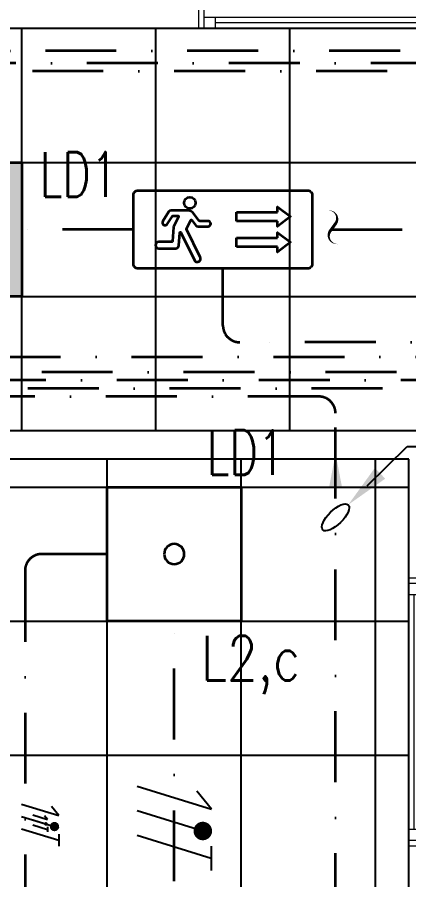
# Model space of a CAD drawing. Header units: inches. Extents: x -12418 to 183584, y -29325 to 19878.
# Drawn here: x 29597 to 31350, y -4758 to -897 of the extents above; entities that cross this region are included whole.
import ezdxf
from ezdxf import colors
from ezdxf.entities.mleader import LeaderData, LeaderLine
from ezdxf.enums import TextEntityAlignment as Align
from ezdxf.math import Vec2, Vec3

# ---------------------------------------------------------------- set-up
doc = ezdxf.new("R2010")
doc.units = ezdxf.units.IN
doc.header["$LTSCALE"] = 25
doc.header["$MEASUREMENT"] = 0
doc.linetypes.add('DASHDOT', pattern=[25.4, 12.7, -6.35, 0, -6.35])
doc.layers.get('0').update_dxf_attribs({"color": 8})
for name, color, linetype, lineweight in [('00-Ground Floor$0$Aluminum', 251, 'Continuous', 5), ('00-Ground Floor$0$Walls', 251, 'Continuous', 5), ('E-LITE-CIRC', 6, 'Continuous', 25), ('E-LITE-CIRC-NUMB', 6, 'Continuous', 25), ('E-LITE-CLNG', 150, 'Continuous', 35), ('E-LITE-CLNG-CNDT', 6, 'DASHDOT', 35), ('E-LITE-CLNG-CNDT @ 100', 6, 'DASHDOT', 35), ('E-LITE-CTRL', 6, 'Continuous', 25), ('E-LITE-EXIT-CLNG @ 100', 3, 'Continuous', 35), ('E-LITE-EXIT-CTRL', 6, 'Continuous', 25), ('E-LITE-EXIT-IDEN', 6, 'Continuous', 25), ('E-LITE-IDEN', 6, 'Continuous', 25), ('E-LITE-TEXT', 6, 'Continuous', 25), ('E-POWR-WIRE', 6, 'Continuous', 25), ('E-POWR-WIRE @ 100', 6, 'Continuous', 25), ('E-POWR-WIRE @ 20', 6, 'Continuous', 25), ('E-POWR-WIRE @ 50', 6, 'Continuous', 25)]:
    doc.layers.add(name, color=color, linetype=linetype, lineweight=lineweight)
doc.layers.add('00-Ground Floor$0$False Ceiling', color=251, linetype='Continuous')
doc.layers.add('E-LIGHTING CONDUIT', color=6, linetype='Continuous')
doc.styles.add('DC_Elc_Romans', font='elc_romans.shx', dxfattribs={"width": 0.7})
doc.styles.add('DC_Simplex', font='SIMPLEX.shx', dxfattribs={"width": 0.7})

# ---------------------------------------------------------------- blocks, each defined once
blk = doc.blocks.new('*U54')
blk.add_hatch(color=256).paths.add_polyline_path([(-0.287, 0), (0, -1.5), (0.287, 0)])
blk = doc.blocks.new('00-Ground Floor$0$A$C37be4daf')
at = {"layer": '00-Ground Floor$0$Aluminum'}
for p, q in [((1416, 598.2), (216, 598.2)), ((241, 498.2), (241, 598.2)), ((291, 548.2), (291, 598.2)), ((1341, 548.2), (1341, 598.2)), ((1391, 498.2), (1391, 598.2)), ((1391, 548.2), (241, 548.2)), ((291, 573.2), (1341, 573.2)), ((1416, 498.2), (216, 498.2))]:
    blk.add_line(p, q, dxfattribs=at)
at = {"layer": '00-Ground Floor$0$Walls'}
for p, q in [((216, 498.2), (216, 598.2)), ((1416, 498.2), (1416, 598.2))]:
    blk.add_line(p, q, dxfattribs=at)
blk = doc.blocks.new('00-Ground Floor$0$A$Ce9e1c4c3')
at = {"layer": '00-Ground Floor$0$False Ceiling', "color": 254, "linetype": 'Continuous'}
for p, q in [((-51182.1, -947.4, 0), (-87736.7, -947.4, 0)), ((-70382.1, -2747.4), (-70382.1, -947.4)), ((-69782.1, -2747.4), (-69782.1, -947.4)), ((-69182.1, -2747.4), (-69182.1, -947.4)), ((-87736.7, -1547.4), (-51182.1, -1547.4)), ((-87736.7, -2147.4), (-51182.1, -2147.4)), ((-87736.7, -2747.4, 0), (-51182.1, -2747.4, 0)), ((-70000, -13467.4), (-70000, -2875.8)), ((-69400, -13467.4), (-69400, -2875.8)), ((-68800, -13467.4), (-68800, -2875.8)), ((-76050.5, -3000), (-68650.5, -3000)), ((-76050.5, -3600), (-68650.5, -3600)), ((-76050.5, -4200), (-68650.5, -4200))]:
    blk.add_line(p, q, dxfattribs=at)
at = {"layer": '00-Ground Floor$0$False Ceiling', "color": 254}
for p, q in [((-68650.5, -2875.8, 0), (-76050.5, -2875.8, 0)), ((-68650.5, -13467.4, 0), (-68650.5, -2875.8, 0))]:
    blk.add_line(p, q, dxfattribs=at)
blk = doc.blocks.new('00-Ground Floor')
at = {"layer": '00-Ground Floor$0$Walls'}
blk.add_line((17732.9, -947.4, 0), (43417.9, -947.4, 0), dxfattribs=at)
for p, rotation in [((31823.9, -349.2, 0), 180), ((31947.7, -4823.4, 0), 90)]:
    blk.add_blockref('00-Ground Floor$0$A$C37be4daf', p, dxfattribs=dict(rotation=rotation))
at = {"layer": '00-Ground Floor$0$False Ceiling', "color": 254}
blk.add_blockref('00-Ground Floor$0$A$Ce9e1c4c3', (100000, 0), dxfattribs=at)
blk = doc.blocks.new('*U66')
blk.add_lwpolyline([(-300, 300), (-300, -300), (300, -300), (300, 300)], close=True)
blk.add_circle((0, 0), 45)
at = {"layer": 'E-LITE-CIRC-NUMB', "style": 'DC_Simplex', "width": 0.7, "flags": 8}
blk.add_attdef('CIRCUIT', text='', height=200, rotation=0, dxfattribs=at).set_placement((-473.9, 300), align=Align.RIGHT)
at = {"layer": 'E-LITE-CTRL', "style": 'DC_Simplex', "width": 0.7, "flags": 8}
blk.add_attdef('CONTROL', (1118.9, -935), '', height=200, rotation=360, dxfattribs=at)
at = {"layer": 'E-LITE-IDEN', "style": 'DC_Simplex', "width": 0.7, "flags": 8}
blk.add_attdef('TYPE', (-145.9, 353.8), '', height=200, rotation=360, dxfattribs=at)
blk = doc.blocks.new('*U20')
at = {"color": 9}
for p, q in [((0.603, -1.375), (0.603, -0.975)), ((0.603, -0.975), (2.447, -0.975)), ((2.447, -1.375), (0.603, -1.375)), ((0.603, -2.521), (0.603, -2.121)), ((0.603, -2.121), (2.447, -2.121)), ((2.447, -2.521), (0.603, -2.521))]:
    blk.add_line(p, q, dxfattribs=at)
blk.add_lwpolyline([(3.8, -3.5), (-3.8, -3.5, -0.414214), (-4, -3.3), (-4, -0.2, -0.414214), (-3.8, 0), (3.8, 0, -0.414214), (4, -0.2), (4, -3.3, -0.414214)], format="xyb", close=True)
for points in [[(2.447, -0.975), (2.447, -0.738), (3.021, -1.175), (2.447, -1.612), (2.447, -1.375)], [(2.447, -2.121), (2.447, -1.884), (3.021, -2.321), (2.447, -2.758), (2.447, -2.521)]]:
    blk.add_lwpolyline(points, dxfattribs=at)
blk.add_lwpolyline([(-2.489, -1.509), (-2.259, -1.15, -0.255575), (-2.236, -1.137), (-2.012, -1.137, -0.558794), (-1.989, -1.176), (-2.2, -1.596, 0.100171), (-2.213, -1.642), (-2.257, -2.278, -0.394397), (-2.283, -2.303), (-2.874, -2.303, 1), (-2.874, -2.598), (-2.108, -2.598, 0.394397), (-1.975, -2.473), (-1.936, -1.897, -0.766279), (-1.885, -1.887), (-1.278, -3.118, 1), (-1.014, -2.988), (-1.63, -1.738, -0.235619), (-1.63, -1.714), (-1.437, -1.332, -0.5506), (-1.392, -1.327), (-1.206, -1.567, 0.231482), (-1.111, -1.613), (-0.667, -1.613, 1), (-0.667, -1.372), (-1.039, -1.372, -0.231482), (-1.06, -1.362), (-1.345, -0.996, 0.231482), (-1.547, -0.897), (-2.316, -0.897, 0.255575), (-2.418, -0.952), (-2.691, -1.379, 1)], format="xyb", close=True, dxfattribs=at)
blk.add_circle((-1.481, -0.557), 0.257, dxfattribs=at)
at = {"layer": 'E-LITE-EXIT-CTRL', "style": 'DC_Simplex', "width": 0.7, "flags": 8}
blk.add_attdef('CONTROL', (4.5, -6), '', height=2, rotation=360, dxfattribs=at)
at = {"layer": 'E-LITE-EXIT-IDEN', "style": 'DC_Simplex', "width": 0.7, "flags": 8}
blk.add_attdef('TYPE', (4.5, 0.5), '', height=2, rotation=360, dxfattribs=at)
blk = doc.blocks.new('CD-CUT')
at = {"linetype": 'Continuous'}
blk.add_lwpolyline([(-30.4, 100, 0, 1.75, 0), (-13.9, 97.3, 1.75, 17.5, -0.545095), (15.4, 21.1, 17.5, 17.5, 0), (-15.4, -21.1, 17.5, 1.75, 0.545095), (13.9, -97.3, 1.75, 0, 0), (30.4, -100, 0, 0, 0)], format="xyseb", dxfattribs=at)
blk = doc.blocks.new('*U277')
h = blk.add_hatch(color=254)
h.dxf.hatch_style = 1
h.paths.add_polyline_path([(-300, 300), (-300, -300), (300, -300), (300, 300)])
edge = h.paths.add_edge_path(flags=16)
edge.add_arc((0, 0), 45, 0, 360)
blk.add_lwpolyline([(-300, 300), (-300, -300), (300, -300), (300, 300)], close=True)
blk.add_circle((0, 0), 45)
at = {"layer": 'E-LITE-CIRC-NUMB', "style": 'DC_Simplex', "width": 0.7, "flags": 8}
blk.add_attdef('CIRCUIT', text='', height=200, rotation=0, dxfattribs=at).set_placement((-473.9, 300), align=Align.RIGHT)
at = {"layer": 'E-LITE-CTRL', "style": 'DC_Simplex', "width": 0.7, "flags": 8}
blk.add_attdef('CONTROL', (1118.9, -935), '', height=200, rotation=360, dxfattribs=at)
at = {"layer": 'E-LITE-IDEN', "style": 'DC_Simplex', "width": 0.7, "flags": 8}
blk.add_attdef('TYPE', (-380, 146.8), '', height=200, rotation=360, dxfattribs=at)
blk = doc.blocks.new('DC_Arrow-ArrowEllipse')
at = {"color": 0}
blk.add_ellipse((0, 0), major_axis=(0.4, 0), ratio=0.4, dxfattribs=at)
at = {"color": 0, "ltscale": 0.5}
blk.add_solid([(-1.4, 0.167), (-0.4, 0), (-1.4, -0.167)], dxfattribs=at)
blk = doc.blocks.new('*U82')
for p, q in [((-1.658, 1.617), (1.663, 0.587)), ((1.663, 0.587), (1.004, 1.389)), ((-1.66, 0.515), (1.66, -0.515)), ((-1.663, -0.587), (1.658, -1.617)), ((1.659, -1.078), (1.657, -2.157))]:
    blk.add_line(p, q)
at = {"const_width": 0.414}
blk.add_lwpolyline([(1.278, -0.19, 1), (1.277, -0.604, 1)], format="xyb", close=True, dxfattribs=at)
blk = doc.blocks.new('*U1396')
at = {"layer": 'E-POWR-WIRE @ 100', "xscale": 100, "yscale": 100, "zscale": 100}
blk.add_blockref('*U82', (30300, -4500), dxfattribs=at)
at = {"layer": 'E-POWR-WIRE @ 20', "xscale": 20, "yscale": 20, "zscale": 20}
blk.add_blockref('*U82', (29700, -4500), dxfattribs=at)
at = {"layer": 'E-POWR-WIRE @ 50', "xscale": 50, "yscale": 50, "zscale": 50}
blk.add_blockref('*U82', (29700, -4500), dxfattribs=at)

msp = doc.modelspace()

# ---------------------------------------------------------------- linework, layer by layer
at = {"layer": 'E-LITE-CLNG-CNDT'}
for points in [[(36600, 5100), (37212.6, 5100, -0.414214), (37287.6, 5025), (37287.6, -1027.9, -0.414214), (37212.6, -1102.9), (19401.6, -1102.9, 0.414214), (19326.6, -1177.9), (19326.6, -2847.4)], [(45300, 0), (45300, -1064.2, -0.414214), (45225, -1139.2), (19434.9, -1139.2, 0.414214), (19359.9, -1214.2), (19359.9, -2847.4)], [(30000, -3300), (29707.1, -3300, 0.414214), (29632.1, -3375), (29632.1, -5625, -0.414214), (29557.1, -5700), (28200, -5700)]]:
    msp.add_lwpolyline(points, format="xyb", dxfattribs=at)
at = {"layer": 'E-LITE-CLNG-CNDT', "color": 1}
for points in [[(35495.4, 129.1), (35271.6, 129.1, 0.414214), (35196.6, 54.1), (35196.6, -972.3, -0.414214), (35121.6, -1047.3), (22439.9, -1047.3, 0.414214), (22364.9, -1122.3), (22364.9, -4347.4)], [(37117.9, -2022.4), (37007.3, -2170.4, 0.161846), (36992.4, -2215.3), (36992.4, -2276.8, -0.414214), (36917.4, -2351.8), (30592.9, -2351.8, -0.414214), (30517.9, -2276.8), (30517.9, -2022.4)], [(22413, -4347.4), (22413, -2492.9, -0.414214), (22488, -2417.9), (36825, -2417.9, -0.414214), (36900, -2492.9), (36900, -3000)]]:
    msp.add_lwpolyline(points, format="xyb", dxfattribs=at)
msp.add_lwpolyline([(30117.9, -1847.4), (29617.9, -1847.4)], dxfattribs=at)
at = {"layer": 'E-LITE-CLNG-CNDT'}
for points in [[(31002.9, -1847.4), (32017.9, -1847.4)], [(30300, -5400), (30300, -3600)]]:
    msp.add_lwpolyline(points, dxfattribs=at)
at = {"layer": 'E-LITE-CLNG-CNDT', "elevation": 0}
for points in [[(44016.8, -9600), (44016.8, -9412.3, 0.414214), (43941.8, -9337.3), (41606, -9337.3, -0.414214), (41531, -9262.3), (41531, -2561.2, 0.414214), (41456, -2486.2), (22529, -2486.2)], [(38692.1, -3600), (38692.1, -2597.5, 0.414214), (38617.1, -2522.5), (22535.8, -2522.5)], [(36600, -5684.4), (36462.8, -5684.4, -0.414214), (36387.8, -5609.4), (36387.8, -2633.8, 0.414214), (36312.8, -2558.8), (22513.4, -2558.8)], [(32400, -6301.6), (31097, -6301.6, -0.414214), (31022, -6226.6), (31022, -2670.1, 0.414214), (30947, -2595.1), (22492.4, -2595.1)]]:
    msp.add_lwpolyline(points, format="xyb", dxfattribs=at)

# ---------------------------------------------------------------- block references
at = {"layer": 'E-LIGHTING CONDUIT', "xscale": 0.762, "yscale": 0.762, "zscale": 0.762}
msp.add_blockref('CD-CUT', (31010.3, -1837.2), dxfattribs=at)
at = {"layer": 'E-LITE-CLNG'}
ref = msp.add_blockref('*U277', (29317.9, -1847.4), dxfattribs=dict(at, xscale=-1))
ref.add_attrib('TYPE', 'LD1', (29697.9, -1700.6), dxfattribs={"layer": 'E-LITE-IDEN', "height": 200, "rotation": 0, "style": 'DC_Simplex', "width": 0.7, "flags": 8})
ref = msp.add_blockref('*U66', (30300, -3300), dxfattribs=dict(at, xscale=-1))
ref.add_attrib('TYPE', 'LD1', (30445.9, -2946.2), dxfattribs={"layer": 'E-LITE-IDEN', "height": 200, "rotation": 0, "style": 'DC_Simplex', "width": 0.7, "flags": 8})
at = {"layer": 'E-LITE-CLNG-CNDT', "color": 1}
msp.add_blockref('00-Ground Floor', (0, 0), dxfattribs=at)
at = {"layer": 'E-LITE-CLNG-CNDT @ 100', "xscale": 100, "yscale": 100, "zscale": 100, "rotation": 180}
msp.add_blockref('*U54', (31022, -3000, 0), dxfattribs=at)
at = {"layer": 'E-LITE-EXIT-CLNG @ 100', "xscale": 100, "yscale": 100, "zscale": 100}
msp.add_blockref('*U20', (30517.9, -1672.4), dxfattribs=at)
at = {"layer": 'E-POWR-WIRE'}
msp.add_blockref('*U1396', (0, 0), dxfattribs=at)

# ---------------------------------------------------------------- texts
at = {"layer": 'E-LITE-CIRC', "style": 'DC_Simplex', "width": 0.8}
msp.add_text('L2,c', height=200, rotation=0, dxfattribs=at).set_placement((30419.5, -3866.5))

# ---------------------------------------------------------------- leaders
at = {"layer": 'E-LITE-TEXT'}
ml = msp.add_multileader_mtext('Standard', dxfattribs=at)
ml.set_content('TO LP-GF/L13', color=256, style='DC_Elc_Romans')
ml.set_leader_properties(color=45)
ml.set_arrow_properties(name='DC_Arrow-ArrowEllipse')
ml.build(insert=Vec2(0, 0))
ml.multileader.update_dxf_attribs({"dogleg_length": 2, "arrow_head_size": 200, "scale": 100})
ctx = ml.context
ctx.base_point, ctx.scale, ctx.char_height, ctx.arrow_head_size, ctx.landing_gap_size, ctx.plane_origin = Vec3(31542.1, -2818.7, 0), 100, 200, 200, 200, Vec3(20259.1, -1433.9, 0)
notes = []
notes.append((ctx, [(0, (1, 1, 0), (31342.1, -2818.7, 0), (1, 0), 200, [(0, [(31022, -3135.8, 0)], 0, [])])]))
ctx.mtext.insert, ctx.mtext.flow_direction = Vec3(31742.1, -2685.4, 0), 5
ml = msp.add_multileader_mtext('Standard', dxfattribs=at)
ml.set_content('U11 TO U20 DOWN FROM F1 ', color=256, style='DC_Elc_Romans')
ml.set_leader_properties(color=45)
ml.set_arrow_properties(name='DC_Arrow-ArrowEllipse')
ml.build(insert=Vec2(0, 0))
ml.multileader.update_dxf_attribs({"dogleg_length": 2, "arrow_head_size": 200, "scale": 100})
ctx = ml.context
ctx.base_point, ctx.scale, ctx.char_height, ctx.arrow_head_size, ctx.landing_gap_size, ctx.plane_origin = Vec3(23452.1, -3798.4, 0), 100, 200, 200, 200, Vec3(7708.7, -2720.8, 0)
notes.append((ctx, [(0, (1, 1, 0), (23252.1, -3798.4, 0), (1, 0), 200, [(0, [(23296.8, -4422.8, 0)], 0, [])])]))
ctx.mtext.insert, ctx.mtext.width, ctx.mtext.flow_direction = Vec3(23652.1, -3698.4, 0), 1599.322, 5
for ctx, leaders in notes:
    for number, flags, end, landing, length, lines in leaders:
        leader = LeaderData()
        leader.index, (leader.has_last_leader_line, leader.has_dogleg_vector, leader.attachment_direction) = number, flags
        leader.last_leader_point, leader.dogleg_vector, leader.dogleg_length = Vec3(end), Vec3(landing), length
        for number, points, colour, breaks in lines:
            line = LeaderLine()
            line.index, line.vertices, line.color, line.breaks = number, Vec3.list(points), colors.encode_raw_color(colour), breaks
            leader.lines.append(line)
        ctx.leaders.append(leader)

doc.saveas('drawing.dxf')
